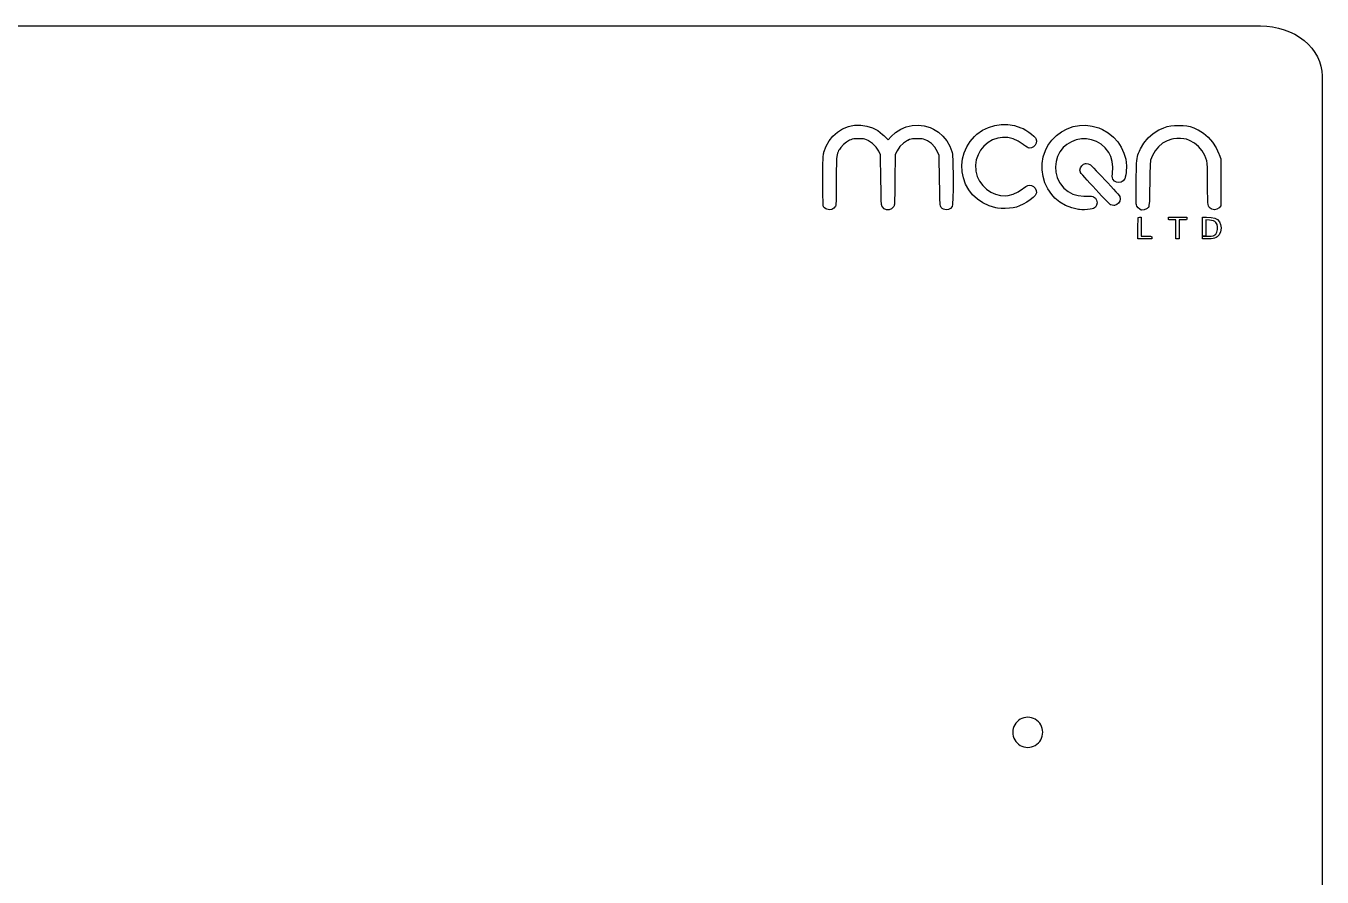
# Model space of a CAD drawing. Extents: x 80 to 325, y 41 to 447.
# Drawn here: x 195.7 to 325.1, y 361.8 to 446.8 of the extents above; entities that cross this region are included whole.
import ezdxf

# ---------------------------------------------------------------- set-up
doc = ezdxf.new("R2010")
doc.units = 0
doc.layers.add('For_Cutting', color=7, linetype='CONTINUOUS')

msp = doc.modelspace()

# ---------------------------------------------------------------- linework, layer by layer
at = {"layer": 'For_Cutting', "color": 5}
for points in [[(85.82404, 446.82458), (318.967616, 446.82458)], [(325.102973, 441.825213), (325.102973, 281.845477)]]:
    msp.add_lwpolyline(points, dxfattribs=at)
at = {"layer": 'For_Cutting', "color": 7}
for points in [[(285.376218, 436.85181), (285.974426, 436.678561), (286.329547, 436.522243), (286.819764, 436.216806), (287.259811, 435.822599), (287.637667, 435.356039), (287.939615, 434.833554), (288.15295, 434.271588), (288.180333, 434.170483), (288.203108, 434.024156), (288.222461, 433.786834), (288.23918, 433.472617), (288.252345, 433.095458), (288.262877, 432.669485), (288.269459, 432.208743), (288.273408, 431.727254), (288.27408, 431.239116), (288.271447, 430.758377), (288.264864, 430.299097), (288.255649, 429.875256), (288.243801, 429.50102), (288.228398, 429.19037), (288.209967, 428.957406), (288.188509, 428.816122), (288.179293, 428.788344), (288.027148, 428.606301), (287.814141, 428.493874), (287.571711, 428.459513), (287.331954, 428.511646), (287.264419, 428.545875), (287.193197, 428.588265), (287.133955, 428.630656), (287.085114, 428.68292), (287.04562, 428.755063), (287.014551, 428.856959), (286.990459, 428.998546), (286.972028, 429.189778), (286.9586, 429.440607), (286.948068, 429.760946), (286.94017, 430.160761), (286.933587, 430.649939), (286.927005, 431.238497), (286.925688, 431.381612), (286.897911, 433.889506), (286.720357, 434.264216), (286.456192, 434.703736), (286.119463, 435.067611), (285.721214, 435.344585), (285.651046, 435.380789), (285.476494, 435.462937), (285.332037, 435.515464), (285.183235, 435.545085), (284.996321, 435.55825), (284.736158, 435.560883), (284.697717, 435.560909), (284.424863, 435.558276), (284.227905, 435.546428), (284.072758, 435.518255), (283.923956, 435.467703), (283.746731, 435.388319), (283.7362, 435.383053), (283.316874, 435.124009), (282.966111, 434.78025), (282.693916, 434.362241), (282.666796, 434.306686), (282.494588, 433.944443), (282.46681, 431.426583), (282.460228, 430.830942), (282.453645, 430.336551), (282.447063, 429.933247), (282.44048, 429.610841), (282.432582, 429.359143), (282.423366, 429.168003), (282.411518, 429.027166), (282.396773, 428.926456), (282.378737, 428.855761), (282.357016, 428.804813), (282.330949, 428.763475), (282.321734, 428.751627), (282.11943, 428.559592), (281.885031, 428.465069), (281.640258, 428.467702), (281.407188, 428.568018), (281.217931, 428.751364), (281.190154, 428.79178), (281.167115, 428.838778), (281.148421, 428.902496), (281.132755, 428.993201), (281.11959, 429.1209), (281.109058, 429.295926), (281.101159, 429.52839), (281.094577, 429.828534), (281.087995, 430.206456), (281.081412, 430.672424), (281.07483, 431.236602), (281.072197, 431.42786), (281.044419, 433.947063), (280.866536, 434.308529), (280.598014, 434.730526), (280.245908, 435.088398), (279.828597, 435.364188), (279.792131, 435.382487), (279.619593, 435.46345), (279.475807, 435.51532), (279.326676, 435.544414), (279.138077, 435.557579), (278.875584, 435.560212), (278.84412, 435.560212), (278.56525, 435.557579), (278.363947, 435.544282), (278.206786, 435.51532), (278.059985, 435.465162), (277.939264, 435.411449), (277.625613, 435.225576), (277.31965, 434.975747), (277.058157, 434.69564), (276.922731, 434.501064), (276.850851, 434.37297), (276.791346, 434.247773), (276.742505, 434.114256), (276.703405, 433.961031), (276.673258, 433.776816), (276.650483, 433.550342), (276.634422, 433.270221), (276.62389, 432.925237), (276.617308, 432.504043), (276.614675, 431.995342), (276.613661, 431.387865), (276.613661, 431.307955), (276.613003, 430.724386), (276.611686, 430.241962), (276.607737, 429.850361), (276.602471, 429.539317), (276.594572, 429.298493), (276.58404, 429.117556), (276.570612, 428.986171), (276.553498, 428.894149), (276.532829, 428.83109), (276.52888, 428.823191), (276.377405, 428.621664), (276.166071, 428.498047), (275.92164, 428.459606), (275.670508, 428.51345), (275.572167, 428.563608), (275.436399, 428.666293), (275.341086, 428.772533), (275.334503, 428.783065), (275.317784, 428.872454), (275.303698, 429.072756), (275.293166, 429.383261), (275.285267, 429.803416), (275.280001, 430.332654), (275.277368, 430.970357), (275.277026, 431.340722), (275.277368, 431.934297), (275.278684, 432.42795), (275.281317, 432.833281), (275.286583, 433.161822), (275.293166, 433.425144), (275.302381, 433.634807), (275.315546, 433.802369), (275.331607, 433.939375), (275.351617, 434.057463), (275.375972, 434.168047), (275.387821, 434.217415), (275.593797, 434.805355), (275.893072, 435.341307), (276.275286, 435.815635), (276.731051, 436.218741), (277.250021, 436.541055), (277.822479, 436.772953), (278.099361, 436.846149), (278.416356, 436.901046), (278.738038, 436.920004), (279.062722, 436.910788), (279.672647, 436.827192), (280.231072, 436.648796), (280.747698, 436.370926), (281.232557, 435.989015), (281.356965, 435.869874), (281.779634, 435.450022), (282.077909, 435.775351), (282.536346, 436.196769), (283.046285, 436.524033), (283.59635, 436.755128), (284.17518, 436.888119), (284.771716, 436.921031)], [(293.747227, 436.973558), (294.404295, 436.869293), (295.042643, 436.662843), (295.260995, 436.565423), (295.537534, 436.414752), (295.821762, 436.229865), (296.0896, 436.029102), (296.318325, 435.830814), (296.483517, 435.653247), (296.540389, 435.568861), (296.605292, 435.345165), (296.577251, 435.12156), (296.472854, 434.918019), (296.309005, 434.754671), (296.102686, 434.651459), (295.869959, 434.628552), (295.771354, 434.646851), (295.653924, 434.702538), (295.48606, 434.810489), (295.300818, 434.94926), (295.269749, 434.974536), (294.778531, 435.317018), (294.267921, 435.550443), (293.739591, 435.674456), (293.195885, 435.68841), (292.735104, 435.616662), (292.22115, 435.440807), (291.758697, 435.174812), (291.35642, 434.83129), (291.022377, 434.422773), (290.765229, 433.961821), (290.592691, 433.461018), (290.513439, 432.932886), (290.535819, 432.390009), (290.547667, 432.309441), (290.688109, 431.787364), (290.918835, 431.30939), (291.2278, 430.884549), (291.603313, 430.521806), (292.03267, 430.230192), (292.504154, 430.01866), (293.005733, 429.896228), (293.525374, 429.871873), (293.781179, 429.898202), (294.277071, 430.025111), (294.766275, 430.245635), (295.216695, 430.544647), (295.307927, 430.620081), (295.535639, 430.797503), (295.724238, 430.895844), (295.901791, 430.924938), (296.087718, 430.89716), (296.313086, 430.789867), (296.481293, 430.61392), (296.577264, 430.396306), (296.583846, 430.163802), (296.566469, 430.096135), (296.454173, 429.89524), (296.25187, 429.675217), (295.977673, 429.448164), (295.648645, 429.225994), (295.281821, 429.020755), (294.895263, 428.8444), (294.5893, 428.734078), (294.276992, 428.661277), (293.895449, 428.611251), (293.482825, 428.585448), (293.077547, 428.585593), (292.717081, 428.613239), (292.527153, 428.646151), (291.866398, 428.850929), (291.2528, 429.145821), (290.699062, 429.522637), (290.216875, 429.973228), (289.845707, 430.447714), (289.524696, 431.027413), (289.304002, 431.639273), (289.180911, 432.270986), (289.154186, 432.910269), (289.22238, 433.544799), (289.382885, 434.162347), (289.634346, 434.750524), (289.97509, 435.297113), (290.403104, 435.789793), (290.656237, 436.017886), (291.203959, 436.400652), (291.800166, 436.689159), (292.431826, 436.881905), (293.084879, 436.977218)], [(302.17075, 436.821307), (302.808756, 436.638672), (303.182268, 436.479273), (303.759755, 436.14178), (304.269022, 435.726272), (304.703724, 435.243809), (305.057831, 434.705513), (305.32501, 434.122523), (305.498891, 433.505845), (305.574194, 432.866628), (305.544046, 432.215984), (305.54273, 432.204135), (305.502577, 431.957427), (305.453472, 431.731282), (305.403973, 431.565024), (305.390545, 431.532902), (305.246087, 431.34296), (305.046127, 431.228558), (304.817744, 431.189722), (304.587347, 431.226452), (304.382371, 431.338879), (304.228883, 431.527004), (304.22625, 431.530953), (304.176092, 431.663299), (304.159636, 431.821369), (304.173722, 432.044341), (304.176355, 432.073435), (304.210057, 432.71468), (304.161216, 433.281595), (304.029831, 433.775052), (303.815482, 434.195878), (303.81481, 434.197049), (303.458031, 434.642283), (303.045064, 435.000852), (302.587956, 435.271494), (302.099753, 435.452932), (301.592158, 435.543769), (301.078204, 435.542874), (300.569595, 435.448877), (300.07939, 435.260475), (299.61961, 434.976419), (299.27252, 434.66985), (298.939463, 434.250327), (298.698047, 433.780317), (298.548903, 433.274763), (298.493348, 432.748645), (298.532842, 432.216932), (298.668598, 431.694592), (298.901338, 431.19666), (298.989016, 431.056349), (299.336106, 430.630442), (299.751073, 430.288762), (300.22523, 430.035801), (300.748544, 429.875927), (301.311655, 429.813526), (301.645712, 429.822742), (301.904519, 429.83775), (302.083757, 429.8338), (302.214484, 429.807076), (302.299397, 429.770872), (302.489325, 429.617015), (302.602016, 429.40963), (302.638088, 429.175692), (302.597277, 428.942267), (302.479978, 428.736343), (302.295724, 428.589858), (302.162641, 428.549705), (301.948305, 428.51574), (301.682797, 428.489937), (301.395897, 428.474271), (301.118014, 428.470322), (300.878928, 428.480854), (300.775321, 428.492702), (300.12394, 428.647954), (299.50734, 428.895505), (298.941886, 429.226442), (298.442979, 429.631813), (298.116624, 429.986262), (297.729408, 430.55144), (297.439492, 431.156981), (297.247892, 431.791011), (297.15587, 432.441734), (297.163769, 433.097196), (297.273432, 433.745628), (297.485095, 434.375143), (297.737557, 434.872443), (298.123101, 435.417268), (298.57888, 435.882565), (299.093834, 436.265094), (299.656932, 436.561605), (300.256826, 436.768819), (300.883128, 436.883485), (301.524477, 436.90231)], [(311.224578, 436.885012), (311.599091, 436.845517), (311.941836, 436.768108), (312.29227, 436.643833), (312.689531, 436.463699), (312.727314, 436.445268), (313.261989, 436.122586), (313.749863, 435.708118), (314.178878, 435.216097), (314.536671, 434.660753), (314.81121, 434.056291), (314.830957, 434.000999), (314.987447, 433.55516), (314.987447, 428.848112), (314.814909, 428.675666), (314.593885, 428.521678), (314.350784, 428.469018), (314.107011, 428.520624), (314.022757, 428.565385), (313.93679, 428.622783), (313.866622, 428.684395), (313.810145, 428.761409), (313.766306, 428.864884), (313.733526, 429.005997), (313.709829, 429.19586), (313.694163, 429.445649), (313.684948, 429.766462), (313.679682, 430.169423), (313.677049, 430.665684), (313.67672, 431.031336), (313.675403, 431.596382), (313.671454, 432.061587), (313.664872, 432.438469), (313.655656, 432.738613), (313.642491, 432.973658), (313.625772, 433.155095), (313.604445, 433.294523), (313.592597, 433.346524), (313.4127, 433.876829), (313.139504, 434.358042), (312.784383, 434.778433), (312.358384, 435.126089), (311.872853, 435.389319), (311.562545, 435.500167), (311.294036, 435.553089), (310.961651, 435.58113), (310.610217, 435.583763), (310.284849, 435.559277), (310.11131, 435.529261), (309.633138, 435.364069), (309.18439, 435.103419), (308.780454, 434.762398), (308.436037, 434.356054), (308.166514, 433.899459), (307.989289, 433.415903), (307.969937, 433.282846), (307.951901, 433.043326), (307.935445, 432.702423), (307.921096, 432.265115), (307.909247, 431.736443), (307.898715, 431.121475), (307.897399, 431.019448), (307.890817, 430.453638), (307.882918, 429.9885), (307.873702, 429.613224), (307.861854, 429.317029), (307.846451, 429.089067), (307.825388, 428.918596), (307.798005, 428.794847), (307.761933, 428.706906), (307.716515, 428.64411), (307.660301, 428.595532), (307.591712, 428.550509), (307.586446, 428.546559), (307.343674, 428.449929), (307.086197, 428.436238), (307.058156, 428.440188), (306.903996, 428.512726), (306.747835, 428.654405), (306.623823, 428.828615), (306.568663, 428.973243), (306.56208, 429.068162), (306.556814, 429.261131), (306.552865, 429.538751), (306.550232, 429.887605), (306.550232, 430.294318), (306.551548, 430.745476), (306.555498, 431.227689), (306.556498, 431.297857), (306.563081, 431.881572), (306.57098, 432.367063), (306.580195, 432.767589), (306.594281, 433.096353), (306.614292, 433.3666), (306.642333, 433.591613), (306.679721, 433.784583), (306.728826, 433.958766), (306.7907, 434.127407), (306.867583, 434.303684), (306.961184, 434.500945), (306.988567, 434.557817), (307.327969, 435.132698), (307.754653, 435.645375), (308.257562, 436.084052), (308.824346, 436.436908), (308.910575, 436.480089), (309.299792, 436.654259), (309.649897, 436.774322), (310.000002, 436.848835), (310.38789, 436.886223), (310.777778, 436.895438)], [(301.746409, 433.058004), (301.907257, 433.00337), (301.987167, 432.940706), (302.130624, 432.806517), (302.326911, 432.612271), (302.565326, 432.369446), (302.835178, 432.089496), (303.125751, 431.783862), (303.42637, 431.464024), (303.726316, 431.141446), (304.014889, 430.827519), (304.281397, 430.533733), (304.515467, 430.271543), (304.705725, 430.052415), (304.841823, 429.887763), (304.913439, 429.789027), (304.918705, 429.777178), (304.959516, 429.552376), (304.908963, 429.327337), (304.785609, 429.127732), (304.606041, 428.979299), (304.388032, 428.907683), (304.324183, 428.90505), (304.149973, 428.923875), (304.004173, 428.964686), (303.996274, 428.968636), (303.922419, 429.026824), (303.78465, 429.156761), (303.593378, 429.347058), (303.35965, 429.586381), (303.093471, 429.863421), (302.80557, 430.166843), (302.506966, 430.485339), (302.207691, 430.807561), (301.918105, 431.122213), (301.649596, 431.417947), (301.411852, 431.683481), (301.215894, 431.907414), (301.072108, 432.078491), (300.991145, 432.185389), (300.979297, 432.206584), (300.939539, 432.42849), (300.989697, 432.652989), (301.112393, 432.853687), (301.289946, 433.004226), (301.504625, 433.078081), (301.562418, 433.08203)], [(307.045755, 425.836467), (307.575098, 425.836467), (307.82053, 425.835492), (307.975019, 425.82891), (308.060327, 425.811269), (308.096398, 425.777041), (308.104297, 425.720695), (308.104626, 425.69713), (308.104626, 425.557794), (306.708907, 425.557794), (306.723915, 426.630633), (306.738923, 427.703446), (306.892398, 427.721087), (307.045544, 427.738727)], [(311.61581, 427.591993), (311.610544, 427.519191), (311.577105, 427.47759), (311.491534, 427.45837), (311.330028, 427.453104), (311.226027, 427.452841), (310.835809, 427.452841), (310.835809, 425.557978), (310.501423, 425.557978), (310.501423, 427.452841), (310.139272, 427.452841), (309.94467, 427.455474), (309.836061, 427.469297), (309.788931, 427.504052), (309.777082, 427.569612), (309.777082, 427.592388), (309.777082, 427.731697), (311.616205, 427.731697)], [(314.023059, 427.704947), (314.388541, 427.623325), (314.665409, 427.482475), (314.858682, 427.278605), (314.973742, 427.007818), (315.014816, 426.666283), (315.015159, 426.630343), (314.973031, 426.269272), (314.847308, 425.977448), (314.640317, 425.759229), (314.51591, 425.683268), (314.374138, 425.621656), (314.226008, 425.583742), (314.037738, 425.564258), (313.776917, 425.557676), (313.721757, 425.557544), (313.176049, 425.557544), (313.176049, 425.836216), (313.510435, 425.836216), (313.842478, 425.836216), (314.049126, 425.846748), (314.230695, 425.874526), (314.315344, 425.900329), (314.485552, 426.034531), (314.602324, 426.239204), (314.66354, 426.486386), (314.668806, 426.748208), (314.61562, 426.99672), (314.50293, 427.204), (314.387606, 427.309976), (314.260829, 427.361977), (314.067899, 427.407791), (313.881301, 427.433989), (313.511146, 427.46848), (313.511146, 425.836177), (313.17676, 425.836177), (313.17676, 427.731013), (313.564306, 427.731013)]]:
    msp.add_lwpolyline(points, close=True, dxfattribs=at)
at = {"layer": 'For_Cutting', "color": 1}
msp.add_lwpolyline([(297.2227, 376.29184)], close=True, dxfattribs=at)
at = {"layer": 'For_Cutting', "color": 5}
for points in [[(318.967616, 446.82458), (320.594814, 446.82458), (322.155366, 446.297863), (323.305968, 445.360299)], [(323.305968, 445.360299), (324.456571, 444.422736), (325.102973, 443.151128), (325.102973, 441.825213)]]:
    msp.add_open_spline(points, degree=3, dxfattribs=at)
at = {"layer": 'For_Cutting', "color": 1}
for points in [[(296.473459, 377.593069), (296.008972, 377.861602), (295.436428, 377.861602), (294.971941, 377.593069)], [(294.971941, 377.593069), (294.507453, 377.324535), (294.22176, 376.828364), (294.2227, 376.29184)], [(297.2227, 376.29184), (297.22364, 376.828364), (296.937947, 377.324535), (296.473459, 377.593069)], [(294.2227, 376.29184), (294.22176, 375.755316), (294.507453, 375.259145), (294.971941, 374.990611)], [(296.473459, 374.990611), (296.937947, 375.259145), (297.22364, 375.755316), (297.2227, 376.29184)], [(294.971941, 374.990611), (295.436428, 374.722078), (296.008972, 374.722078), (296.473459, 374.990611)]]:
    msp.add_open_spline(points, degree=3, dxfattribs=at)

doc.saveas('drawing.dxf')
